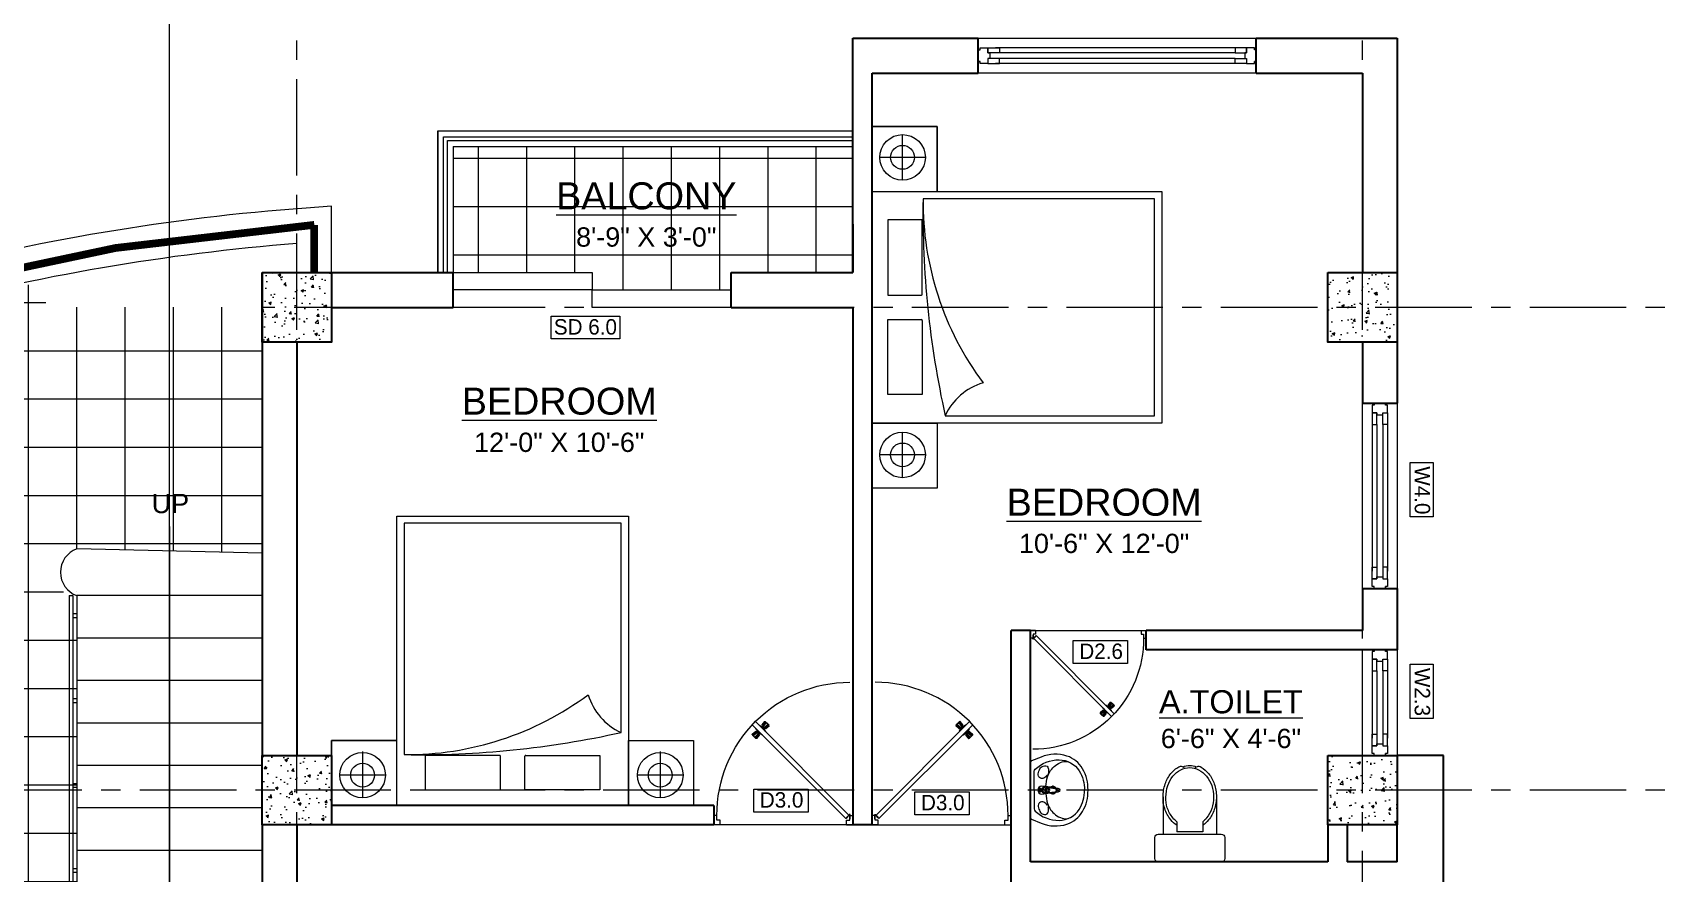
# Model space of a CAD drawing. Header units: inches. Extents: x 5223 to 201172, y -52570 to -12314.
# Drawn here: x 200140.9 to 200566.3, y -51547.9 to -51330.1 of the extents above; entities that cross this region are included whole.
import ezdxf

# ---------------------------------------------------------------- set-up
doc = ezdxf.new("R2010")
doc.units = ezdxf.units.IN
doc.header["$LTSCALE"] = 20
doc.header["$MEASUREMENT"] = 0
doc.linetypes.add('CENTER', pattern=[2, 1.25, -0.25, 0.25, -0.25])
for name, color, linetype, lineweight in [('A FURNITURE', 43, 'Continuous', 5), ('A. WINDOW', 140, 'Continuous', 5), ('CL', 252, 'CENTER', 5), ('column', 1, 'Continuous', 35), ('D-DIM', 5, 'Continuous', 13), ('door', 103, 'Continuous', 9), ('ELE 0.9', 252, 'Continuous', 9), ('FIXT', 34, 'Continuous', 5), ('fur', 44, 'Continuous', 5), ('furniture', 32, 'Continuous', 5), ('ha', 253, 'Continuous', 5), ('hatch tile', 253, 'Continuous', 0), ('PUERTAS', 7, 'Continuous', 13), ('railings', 153, 'Continuous', 9), ('stairs', 6, 'Continuous', 9), ('T-TEXT', 7, 'Continuous', 13), ('text', 247, 'Continuous', 13), ('Wall', 7, 'Continuous', 30), ('window', 150, 'Continuous', 13)]:
    doc.layers.add(name, color=color, linetype=linetype, lineweight=lineweight)
doc.styles.add('ARIAL', font='romans.shx')
doc.styles.get("Standard").update_dxf_attribs({"font": 'ARIALN.TTF'})
doc.dimstyles.get("Standard").update_dxf_attribs({"dimtxt": 12, "dimasz": 9, "dimexe": 6, "dimexo": 12, "dimgap": 0.09, "dimtad": 0, "dimdec": 0, "dimzin": 0, "dimdsep": 46, "dimlunit": 4, "dimtxsty": 'Standard', "dimcen": 3, "dimadec": 0, "dimazin": 0, "dimtfac": 1, "dimtdec": 0, "dimtofl": 0, "dimtmove": 0, "dimatfit": 3, "dimfxl": 1, "dimtolj": 1, "dimtzin": 0, "dimarcsym": 0})

# ---------------------------------------------------------------- blocks, each defined once
blk = doc.blocks.new('COL')
at = {"layer": 'ELE 0.9'}
h = blk.add_hatch(dxfattribs=at)
h.set_pattern_fill('AR-CONC', color=256, style=0)
h.set_pattern_definition([(50, (0, 0), (7.17260183, -0.62752135), [0.75, -8.25]), (355, (0, 0), (-1.38751334, 7.52192134), [0.6, -6.6]), (100.4514, (0.598, -0.052), (5.78509382, 6.89439542), [0.6374019, -7.01142112]), (46.1842, (0, 2), (10.6724105, -1.65519014), [1.125, -12.375]), (96.6356, (0.889, 1.862), (9.34662706, 9.7411787), [0.9561029, -10.51713]), (351.1842, (0, 2), (9.34661945, 9.741186), [0.9, -9.9]), (21, (1, 1.5), (5.96907052, -4.0261889), [0.75, -8.25]), (326, (1, 1.5), (2.43315332, 7.25150045), [0.6, -6.6]), (71.4514, (1.4974, 1.1645), (8.4022263, 3.22530497), [0.6374019, -7.01142112]), (37.5, (0, 0), (0.121598553, 3.32893854), [0, -6.52, 0, -6.7, 0, -6.625]), (7.5, (0, 0), (2.630695374, 3.94411712), [0, -3.82, 0, -6.37, 0, -2.525]), (327.5, (-2.23, 0), (5.33822436, -0.225548717), [0, -2.5, 0, -7.8, 0, -10.35]), (317.5, (-3.23, 0), (5.8318617, 1.00104982), [0, -3.25, 0, -5.18, 0, -7.35])])
h.paths.add_polyline_path([(151149.68, -27522.26), (151149.68, -27540.26), (151167.68, -27540.26), (151167.68, -27522.26)])
at = {"layer": 'column'}
blk.add_lwpolyline([(151149.68, -27522.26), (151167.68, -27522.26), (151167.68, -27540.26)], dxfattribs=at)
blk.add_lwpolyline([(151149.68, -27522.26), (151167.68, -27522.26), (151167.68, -27540.26), (151149.68, -27540.26)], close=True, dxfattribs=at)
blk = doc.blocks.new('3ft')
at = {"layer": 'PUERTAS', "color": 8}
for p, q in [((22.57, 24.94), (21.65, 25.68)), ((22.63, 24.99), (21.69, 25.75)), ((22.74, 25.1), (21.84, 25.9)), ((22.13, 26.28), (21.98, 26.13)), ((22.88, 25.24), (22.01, 26.06)), ((22.13, 26.28), (22.27, 26.42)), ((22.29, 26.41), (22.27, 26.42)), ((23.16, 25.52), (22.34, 26.39)), ((23.3, 25.66), (22.5, 26.56)), ((23.41, 25.77), (22.65, 26.71)), ((23.46, 25.83), (22.72, 26.75)), ((23.41, 25.43), (23.3, 25.54)), ((23.44, 25.45), (23.33, 25.56)), ((24.08, 25.71), (23.57, 25.38)), ((22.69, 24.32), (23.02, 24.83)), ((22.95, 24.96), (22.84, 25.07)), ((22.98, 24.99), (22.86, 25.1)), ((23.03, 25.04), (22.91, 25.15)), ((22.91, 24.53), (23.1, 24.91)), ((23.11, 25.12), (22.99, 25.23)), ((23.13, 24.76), (23.18, 24.99)), ((23.28, 25.3), (23.17, 25.41)), ((23.36, 25.37), (23.25, 25.49)), ((23.31, 24.94), (23.28, 25.08)), ((23.46, 25.09), (23.32, 25.13)), ((23.64, 25.27), (23.41, 25.22)), ((23.87, 25.49), (23.49, 25.3)), ((23.63, 23.38), (24.14, 23.72)), ((23.84, 23.6), (24.22, 23.79)), ((24.07, 23.82), (24.3, 23.88)), ((24.25, 24), (24.39, 23.97)), ((24.25, 23.26), (24.99, 22.34)), ((24.27, 23.64), (24.38, 23.53)), ((24.3, 23.67), (24.41, 23.56)), ((24.3, 23.32), (25.06, 22.38)), ((24.35, 23.72), (24.46, 23.61)), ((24.4, 24.15), (24.43, 24.01)), ((24.41, 23.43), (25.2, 22.53)), ((24.43, 23.8), (24.54, 23.69)), ((24.58, 24.33), (24.52, 24.1)), ((24.55, 23.57), (25.37, 22.7)), ((24.6, 23.97), (24.72, 23.86)), ((24.8, 24.56), (24.61, 24.18)), ((25.02, 24.77), (24.68, 24.26)), ((24.68, 24.05), (24.79, 23.94)), ((24.73, 24.1), (24.85, 23.99)), ((24.76, 24.13), (24.87, 24.02)), ((24.83, 23.85), (25.7, 23.03)), ((24.97, 23.99), (25.87, 23.2)), ((25.08, 24.1), (26.02, 23.34)), ((25.14, 24.15), (26.06, 23.41)), ((25.58, 22.82), (25.43, 22.67)), ((25.58, 22.82), (25.73, 22.97)), ((25.72, 22.98), (25.73, 22.97)), ((0, 0), (36, 0))]:
    blk.add_line(p, q, dxfattribs=at)
at = {"layer": 'PUERTAS', "color": 1}
for p, q in [((21.67, 25.73), (22.17, 26.23)), ((22.49, 24.95), (21.67, 25.61)), ((21.7, 25.82), (22.14, 26.26)), ((21.73, 25.79), (21.7, 25.82)), ((22.58, 26.7), (22.14, 26.26)), ((22.67, 26.73), (22.17, 26.23)), ((22.61, 26.67), (22.58, 26.7)), ((23.45, 25.91), (22.79, 26.73)), ((23.44, 25.81), (23.02, 25.38)), ((23.34, 25.58), (23.08, 25.32)), ((23.33, 25.7), (23.34, 25.69)), ((23.45, 25.46), (23.33, 25.57)), ((24.15, 25.79), (23.68, 25.48)), ((24.27, 25.78), (24.26, 25.79)), ((22.6, 24.96), (23.02, 25.38)), ((22.61, 24.25), (22.92, 24.72)), ((22.62, 24.13), (22.61, 24.14)), ((22.7, 25.07), (22.71, 25.06)), ((22.82, 25.06), (23.08, 25.32)), ((22.94, 24.95), (22.83, 25.07)), ((22.92, 24.72), (22.92, 24.72)), ((22.93, 24.94), (23.19, 25.21)), ((22.93, 24.84), (22.93, 24.83)), ((23.46, 25.47), (23.19, 25.21)), ((23.44, 23.31), (23.45, 23.3)), ((23.56, 23.3), (24.03, 23.61)), ((23.57, 25.47), (23.57, 25.47)), ((23.68, 25.48), (23.68, 25.48)), ((24.03, 23.61), (24.03, 23.62)), ((24.14, 23.62), (24.14, 23.62)), ((24.25, 23.62), (24.51, 23.89)), ((24.26, 23.29), (24.69, 23.71)), ((24.26, 23.63), (24.37, 23.52)), ((24.26, 23.18), (24.92, 22.37)), ((24.37, 23.52), (24.63, 23.77)), ((24.37, 23.4), (24.37, 23.4)), ((24.78, 24.15), (24.51, 23.89)), ((24.89, 24.03), (24.63, 23.77)), ((25.11, 24.14), (24.69, 23.71)), ((24.77, 24.14), (24.88, 24.03)), ((24.79, 24.38), (24.78, 24.37)), ((24.78, 24.26), (24.78, 24.26)), ((25.1, 24.84), (24.79, 24.38)), ((25, 24.03), (25, 24.03)), ((25.04, 22.36), (25.54, 22.86)), ((25.09, 24.96), (25.1, 24.95)), ((25.1, 22.42), (25.13, 22.39)), ((25.13, 22.39), (25.57, 22.83)), ((25.22, 24.14), (26.03, 23.48)), ((26.04, 23.37), (25.54, 22.86)), ((26.01, 23.27), (25.57, 22.83)), ((25.98, 23.3), (26.01, 23.27))]:
    blk.add_line(p, q, dxfattribs=at)
at = {"layer": 'PUERTAS', "color": 2}
for p, q in [((21.99, 26.11), (21.98, 26.13)), ((26.05, 25.92), (25.23, 26.74)), ((25.42, 22.68), (25.43, 22.67))]:
    blk.add_line(p, q, dxfattribs=at)
at = {"layer": 'PUERTAS', "color": 1}
for centre, start, end in [((22.73, 26.68), 38.9236, 135), ((23.28, 25.63), 315, 45), ((23.39, 25.86), 315, 38.9236), ((24.2, 25.73), 45, 135), ((22.54, 25.01), 231.0764, 315), ((22.67, 24.2), 135, 225), ((22.77, 25.12), 225, 315), ((22.99, 24.89), 135, 219.7428), ((22.87, 24.78), 315, 39.7428), ((23.51, 23.36), 225, 315), ((23.51, 25.41), 50.2572, 135), ((23.62, 25.53), 230.2572, 315), ((24.09, 23.56), 50.2572, 135), ((24.2, 23.68), 230.2572, 315), ((24.32, 23.23), 135, 218.9236), ((24.42, 23.46), 135, 225), ((24.84, 24.31), 135, 219.7428), ((24.72, 24.21), 315, 39.7428), ((24.94, 23.98), 45, 135), ((24.98, 22.42), 218.9236, 315), ((25.04, 24.89), 315, 45), ((25.17, 24.08), 51.0764, 135), ((25.98, 23.42), 315, 51.0764)]:
    blk.add_arc(centre, 0.08, start, end, dxfattribs=at)
at = {"layer": 'window'}
for p, q in [((1.01, 2.52), (25.23, 26.74)), ((26.05, 25.92), (1.77, 1.64)), ((0, 2.4), (0, 0)), ((0.72, 2.4), (0, 2.4)), ((1.6, 0), (0, 0)), ((0.72, 1.52), (0.72, 2.44)), ((0.8, 1.52), (0.72, 1.52)), ((0.8, 1.52), (0.8, 2.41)), ((0.8, 1.2), (0.8, 1.52)), ((1.6, 1.2), (0.8, 1.2)), ((1.57, 1.84), (0.94, 2.47)), ((1.63, 1.89), (0.97, 2.55)), ((1.63, 1.89), (1.57, 1.84)), ((1.77, 1.64), (1.57, 1.84)), ((1.6, 0), (1.6, 1.2)), ((34.4, 0), (34.4, 1.2)), ((34.4, 1.2), (35.2, 1.2)), ((34.4, 0), (36, 0)), ((35.2, 1.2), (35.2, 2.4)), ((35.2, 2.4), (36, 2.4)), ((36, 0), (36, 2.4))]:
    blk.add_line(p, q, dxfattribs=at)
for radius in [0.155, 0.0752]:
    blk.add_circle((0.82, 2.56), radius, dxfattribs=at)
blk.add_arc((0.82, 2.56), 34.38, 359.7285, 90.0333, dxfattribs=at)
blk = doc.blocks.new('*U20')
at = {"color": 3, "xscale": -1}
blk.add_blockref('3ft', (42, 0), dxfattribs=at)
blk = doc.blocks.new('dvxcbv')
for p, q in [((79270.92, 92034.28), (79206.92, 92034.28)), ((79206.92, 92034.28), (79206.92, 91972.28)), ((79270.92, 92034.28), (79206.92, 92034.28)), ((79206.92, 92034.28), (79206.92, 91954.28)), ((79208.95, 92032.28), (79268.88, 92032.28)), ((79208.95, 91974.47), (79208.95, 92032.28)), ((79268.88, 92032.28), (79268.88, 91968.35)), ((79270.92, 91972.28), (79270.92, 92034.28)), ((79270.92, 91954.28), (79270.92, 92034.28)), ((79206.92, 91972.28), (79188.92, 91972.28)), ((79188.92, 91972.28), (79188.92, 91954.28)), ((79206.92, 91972.28), (79188.92, 91972.28)), ((79188.92, 91972.28), (79188.92, 91954.28)), ((79206.92, 91954.28), (79206.92, 91972.28)), ((79270.92, 91972.28), (79288.92, 91972.28)), ((79288.92, 91972.28), (79270.92, 91972.28)), ((79270.92, 91954.28), (79270.92, 91972.28)), ((79288.92, 91954.28), (79288.92, 91972.28)), ((79288.92, 91972.28), (79288.92, 91954.28)), ((79198.12, 91969.18), (79198.12, 91956.59)), ((79214.78, 91968.14), (79214.78, 91958.62)), ((79235.3, 91968.14), (79214.78, 91968.14)), ((79235.53, 91958.62), (79235.53, 91967.91)), ((79242.3, 91958.62), (79242.3, 91967.91)), ((79242.53, 91968.14), (79263.05, 91968.14)), ((79263.05, 91968.14), (79263.05, 91958.62)), ((79280.36, 91969.18), (79280.36, 91956.59)), ((79191.82, 91962.69), (79204.41, 91962.69)), ((79274.06, 91962.69), (79286.66, 91962.69)), ((79214.78, 91958.62), (79235.53, 91958.62)), ((79263.05, 91958.62), (79242.3, 91958.62)), ((79188.92, 91954.28), (79288.92, 91954.28)), ((79188.92, 91954.28), (79206.92, 91954.28)), ((79206.92, 91954.28), (79270.92, 91954.28)), ((79288.92, 91954.28), (79270.92, 91954.28))]:
    blk.add_line(p, q)
at = {"extrusion": (0, 0, -1)}
for centre, major_axis, start_param, end_param in [((79202.06, 91989.63), (-11.77, 11.77), 2.643035, 3.500356), ((79268.2, 92052.59), (59.57, 59.57), 2.348133, 2.994137), ((79264.85, 92225.36), (-181.75, 181.75), 3.91132, 4.146218), ((79198.12, 91962.69), (-4.45, 4.45), 2.356194490190969, 8.639379797370555), ((79198.12, 91962.69), (-2.33, 2.33), 2.356194490189522, 8.63937979736911), ((79235.3, 91967.91), (-0.164, 0.164), 0.785398, 2.356194), ((79242.53, 91967.91), (0.164, 0.164), 3.926991, 5.497787), ((79280.36, 91962.69), (-4.45, 4.45), 2.356194490190969, 8.639379797370555), ((79280.36, 91962.69), (-2.33, 2.33), 2.356194490189522, 8.63937979736911)]:
    blk.add_ellipse(centre, major_axis=major_axis, ratio=1, start_param=start_param, end_param=end_param, dxfattribs=at)
blk = doc.blocks.new('Frame_w_casement2_p')
for points in [[(-2.5, 0.75), (-2.5, 2), (-5.5, 2), (-5.5, 0.75)], [(-2.5, -0.75), (-2.5, -2), (-5.5, -2), (-5.5, -0.75)]]:
    blk.add_lwpolyline(points, close=True)
blk.add_lwpolyline([(0, 1.5), (0, -1.5), (-0.5, -1.5), (-0.5, -2), (-2.5, -2), (-2.5, -2), (-2.5, -2), (-2.5, -0.75), (-3, -0.75), (-3, 0.75), (-2.5, 0.75), (-2.5, 2), (-2.5, 2), (-0.5, 2), (-0.5, 1.5), (0, 1.5), (-0.5, 1.5)])
blk = doc.blocks.new('2ft6in')
at = {"layer": 'PUERTAS', "color": 8}
for p, q in [((18.81, 20.78), (18.04, 21.4)), ((18.86, 20.83), (18.08, 21.46)), ((18.95, 20.92), (18.2, 21.58)), ((18.44, 21.9), (18.31, 21.77)), ((19.07, 21.03), (18.34, 21.72)), ((18.44, 21.9), (18.56, 22.02)), ((18.58, 22.01), (18.56, 22.02)), ((19.3, 21.26), (18.61, 22)), ((19.42, 21.38), (18.75, 22.14)), ((19.51, 21.48), (18.88, 22.26)), ((19.55, 21.53), (18.93, 22.3)), ((19.51, 21.19), (19.42, 21.28)), ((19.53, 21.21), (19.44, 21.3)), ((20.07, 21.42), (19.64, 21.15)), ((18.91, 20.27), (19.19, 20.69)), ((19.13, 20.8), (19.03, 20.9)), ((19.15, 20.82), (19.05, 20.92)), ((19.09, 20.44), (19.25, 20.76)), ((19.19, 20.87), (19.1, 20.96)), ((19.25, 20.93), (19.16, 21.02)), ((19.28, 20.63), (19.32, 20.83)), ((19.4, 21.08), (19.31, 21.17)), ((19.47, 21.15), (19.38, 21.24)), ((19.43, 20.78), (19.4, 20.9)), ((19.55, 20.91), (19.43, 20.94)), ((19.7, 21.06), (19.51, 21.01)), ((19.89, 21.24), (19.58, 21.08)), ((19.69, 19.49), (20.12, 19.76)), ((19.87, 19.67), (20.18, 19.83)), ((20.06, 19.85), (20.25, 19.9)), ((20.21, 20), (20.33, 19.97)), ((20.21, 19.38), (20.83, 18.61)), ((20.23, 19.7), (20.32, 19.61)), ((20.25, 19.72), (20.34, 19.63)), ((20.25, 19.43), (20.88, 18.65)), ((20.29, 19.76), (20.38, 19.67)), ((20.33, 20.13), (20.36, 20.01)), ((20.34, 19.53), (21, 18.77)), ((20.36, 19.83), (20.45, 19.74)), ((20.48, 20.28), (20.44, 20.08)), ((20.46, 19.64), (21.14, 18.91)), ((20.5, 19.98), (20.6, 19.89)), ((20.67, 20.47), (20.51, 20.15)), ((20.85, 20.64), (20.57, 20.22)), ((20.57, 20.04), (20.66, 19.95)), ((20.61, 20.09), (20.7, 19.99)), ((20.63, 20.11), (20.72, 20.01)), ((20.69, 19.87), (21.42, 19.19)), ((20.81, 19.99), (21.56, 19.33)), ((20.9, 20.08), (21.68, 19.45)), ((20.95, 20.13), (21.72, 19.51)), ((21.32, 19.01), (21.2, 18.89)), ((21.32, 19.01), (21.44, 19.14)), ((21.43, 19.15), (21.44, 19.14)), ((0, 0), (30, 0))]:
    blk.add_line(p, q, dxfattribs=at)
at = {"layer": 'PUERTAS', "color": 1}
for p, q in [((18.06, 21.44), (18.48, 21.86)), ((18.74, 20.79), (18.06, 21.34)), ((18.08, 21.51), (18.45, 21.88)), ((18.11, 21.49), (18.08, 21.51)), ((18.82, 22.25), (18.45, 21.88)), ((18.9, 22.28), (18.48, 21.86)), ((18.84, 22.23), (18.82, 22.25)), ((19.54, 21.59), (18.99, 22.27)), ((19.54, 21.5), (19.18, 21.15)), ((19.45, 21.31), (19.24, 21.1)), ((19.45, 21.41), (19.45, 21.41)), ((19.54, 21.22), (19.45, 21.31)), ((20.12, 21.49), (19.74, 21.24)), ((20.22, 21.48), (20.22, 21.49)), ((18.83, 20.8), (19.18, 21.15)), ((18.84, 20.21), (19.1, 20.6)), ((18.85, 20.11), (18.84, 20.12)), ((18.92, 20.89), (18.93, 20.88)), ((19.02, 20.88), (19.24, 21.1)), ((19.12, 20.8), (19.03, 20.89)), ((19.1, 20.7), (19.11, 20.69)), ((19.1, 20.6), (19.1, 20.6)), ((19.11, 20.79), (19.33, 21.01)), ((19.55, 21.22), (19.33, 21.01)), ((19.53, 19.43), (19.54, 19.42)), ((19.64, 21.23), (19.64, 21.23)), ((19.64, 19.42), (20.02, 19.67)), ((19.74, 21.24), (19.73, 21.23)), ((20.02, 19.67), (20.03, 19.68)), ((20.12, 19.68), (20.12, 19.68)), ((20.21, 19.69), (20.43, 19.9)), ((20.22, 19.41), (20.57, 19.76)), ((20.22, 19.69), (20.31, 19.6)), ((20.22, 19.32), (20.76, 18.64)), ((20.31, 19.6), (20.52, 19.81)), ((20.31, 19.5), (20.31, 19.5)), ((20.65, 20.12), (20.43, 19.9)), ((20.74, 20.03), (20.52, 19.81)), ((20.93, 20.11), (20.57, 19.76)), ((20.64, 20.11), (20.73, 20.02)), ((20.66, 20.31), (20.65, 20.31)), ((20.65, 20.21), (20.65, 20.22)), ((20.91, 20.7), (20.66, 20.31)), ((20.84, 20.02), (20.83, 20.03)), ((20.86, 18.63), (21.28, 19.05)), ((20.91, 20.8), (20.91, 20.79)), ((20.91, 18.68), (20.94, 18.66)), ((20.94, 18.66), (21.31, 19.03)), ((21.02, 20.12), (21.7, 19.57)), ((21.7, 19.47), (21.28, 19.05)), ((21.67, 19.4), (21.31, 19.03)), ((21.65, 19.42), (21.67, 19.4))]:
    blk.add_line(p, q, dxfattribs=at)
at = {"layer": 'PUERTAS', "color": 2}
for p, q in [((18.33, 21.76), (18.31, 21.77)), ((21.71, 21.6), (21.02, 22.28)), ((21.18, 18.9), (21.2, 18.89))]:
    blk.add_line(p, q, dxfattribs=at)
at = {"layer": 'PUERTAS', "color": 1}
for centre, start, end in [((18.94, 22.23), 38.9236, 135), ((19.4, 21.36), 315, 45), ((19.49, 21.55), 315, 38.9236), ((20.17, 21.44), 45, 135), ((18.78, 20.84), 231.0764, 315), ((18.89, 20.16), 135, 225), ((18.97, 20.93), 225, 315), ((19.16, 20.74), 135, 219.7428), ((19.06, 20.65), 315, 39.7428), ((19.59, 19.47), 225, 315), ((19.6, 21.18), 50.2572, 135), ((19.68, 21.28), 230.2572, 315), ((20.07, 19.63), 50.2572, 135), ((20.16, 19.73), 230.2572, 315), ((20.27, 19.36), 135, 218.9236), ((20.35, 19.55), 135, 225), ((20.7, 20.26), 135, 219.7428), ((20.6, 20.17), 315, 39.7428), ((20.78, 19.98), 45, 135), ((20.82, 18.68), 218.9236, 315), ((20.87, 20.75), 315, 45), ((20.98, 20.07), 51.0764, 135), ((21.65, 19.52), 315, 51.0764)]:
    blk.add_arc(centre, 0.0667, start, end, dxfattribs=at)
at = {"layer": 'window'}
for p, q in [((0.84, 2.1), (21.02, 22.28)), ((21.71, 21.6), (1.47, 1.37)), ((0, 2), (0, 0)), ((0.6, 2), (0, 2)), ((1.33, 0), (0, 0)), ((0.6, 1.26), (0.6, 2.04)), ((0.67, 1.26), (0.6, 1.26)), ((0.67, 1.26), (0.67, 2.01)), ((0.67, 1), (0.67, 1.26)), ((1.33, 1), (0.67, 1)), ((1.31, 1.53), (0.79, 2.06)), ((1.36, 1.58), (0.81, 2.12)), ((1.36, 1.58), (1.31, 1.53)), ((1.47, 1.37), (1.31, 1.53)), ((1.33, 0), (1.33, 1)), ((28.67, 0), (28.67, 1)), ((28.67, 1), (29.33, 1)), ((28.67, 0), (30, 0)), ((29.33, 1), (29.33, 2)), ((29.33, 2), (30, 2)), ((30, 0), (30, 2))]:
    blk.add_line(p, q, dxfattribs=at)
for radius in [0.129, 0.0627]:
    blk.add_circle((0.68, 2.14), radius, dxfattribs=at)
blk.add_arc((0.68, 2.14), 28.65, 359.7285, 90.0333, dxfattribs=at)
blk = doc.blocks.new('*U24')
at = {"color": 3}
blk.add_blockref('2ft6in', (0, 0), dxfattribs=at)
blk = doc.blocks.new('TOILTK')
for p, q in [((8.98, 0), (-8.98, 0)), ((-9.98, -1), (-9.98, -6.99)), ((9.98, -6.99), (9.98, -1)), ((-8.98, -7.99), (8.98, -7.99)), ((-7.6, -18.64), (-7.6, -7.99)), ((3.7, -8.66), (-3.7, -8.66)), ((-3.7, -11.49), (-3.7, -8.66)), ((3.7, -11.49), (3.7, -8.66)), ((7.6, -18.64), (7.6, -7.99)), ((-3.25, -27.09), (-3.07, -27.19)), ((3.25, -27.09), (3.07, -27.19))]:
    blk.add_line(p, q)
for points in [[(-3.7, -10.49, 0.072335), (-5.38, -12.03, 0.089665), (-7.16, -15.27, 0.09785), (-7.6, -18.64, 0.081351), (-7, -22.31, 0.089665), (-5.38, -25.26, 0.095836), (-3.07, -27.19, 0.079312)], [(-3.7, -11.49, 0.055189), (-4.81, -12.59, 0.089411), (-6.41, -15.51, 0.097396), (-6.8, -18.54, 0.080942), (-6.26, -21.84, 0.089411), (-4.81, -24.49, 0.104746), (-2.53, -26.34, 0.118951), (0, -26.95, 0.118951), (2.53, -26.34, 0.104746), (4.81, -24.49, 0.089411), (6.26, -21.84, 0.080942), (6.8, -18.54, 0.080942), (6.26, -15.25, 0.089411), (4.81, -12.59, 0.055189), (3.7, -11.49, 0.118951)], [(3.25, -27.09, 0.089115), (5.38, -25.26, 0.089665), (7, -22.31, 0.081351), (7.6, -18.64, 0.081351), (7, -14.98, 0.089665), (5.38, -12.03, 0.072335), (3.7, -10.49, 0.118397)], [(-1.93, -27.21, 0.085299), (0, -27.55, 0.085299), (1.93, -27.21, 0.003669)]]:
    blk.add_lwpolyline(points, format="xyb")
for centre, radius, start, end in [((-8.98, -1), 1, 90, 180), ((8.98, -1), 1, 0, 90), ((-8.98, -6.99), 1, 180, 270), ((8.98, -6.99), 1, 270, 0), ((-2.48, -26.19), 1.16, 239.4682, 330.9911), ((2.48, -26.19), 1.16, 209.0089, 300.5318)]:
    blk.add_arc(centre, radius, start, end)
blk = doc.blocks.new('E')
at = {"layer": 'fur'}
for p, q in [((-50734.79, -225247.83), (-50734.79, -225247.24)), ((-50734.79, -225249.87), (-50734.79, -225249.26))]:
    blk.add_line(p, q, dxfattribs=at)
blk.add_lwpolyline([(-50724.63, -225248.55, -0.136997), (-50726.19, -225254.7, -0.186769), (-50730.71, -225258.35, -0.175283), (-50738.11, -225258.08), (-50740.91, -225256.94, -0.305773), (-50741.21, -225256.51), (-50741.21, -225248.55), (-50741.21, -225240.59, -0.305773), (-50740.91, -225240.16), (-50738.11, -225239.02, -0.175283), (-50730.71, -225238.75, -0.186769), (-50726.19, -225242.4, -0.136997)], format="xyb", close=True, dxfattribs=at)
for points in [[(-50740.17, -225248.55), (-50740.17, -225243.81, -0.123005), (-50739.85, -225242.51, -0.188998), (-50732.94, -225239.84, -0.253182), (-50727.17, -225243, -0.15566), (-50725.67, -225248.55, -0.992442)], [(-50736.13, -225244.33), (-50736.39, -225244.24, -0.109697), (-50737.32, -225245.07, -0.323693), (-50738.63, -225244.92, -0.126322), (-50738.92, -225244.49, -0.134788), (-50738.96, -225243.82, -0.061666), (-50738.47, -225242.39, -0.216659), (-50737.53, -225241.62, -0.086919), (-50736.79, -225241.55, -0.280276), (-50736.19, -225241.99, -0.116579), (-50736.01, -225243.06, -0.023936), (-50736.09, -225243.75), (-50735.89, -225243.78)], [(-50736.78, -225247.54, -0.063766), (-50736.26, -225244.68, -0.149285), (-50734.03, -225241.47, -0.091017), (-50732.07, -225240.44, -0.13567), (-50730.3, -225240.38, 11.129076)], [(-50740.17, -225248.55), (-50740.17, -225253.29, 0.123005), (-50739.85, -225254.59, 0.188998), (-50732.94, -225257.26, 0.253182), (-50727.17, -225254.1, 0.15566), (-50725.67, -225248.55, 0.992442)], [(-50733.31, -225249), (-50733.76, -225249.07, -0.090943), (-50733.99, -225249.15), (-50735.55, -225249.37), (-50736.79, -225249.56), (-50737.97, -225249.68, -0.413838), (-50739.07, -225248.55, -0.413838), (-50737.97, -225247.42), (-50736.79, -225247.53), (-50735.55, -225247.72), (-50733.99, -225247.95, -0.090943), (-50733.76, -225248.02), (-50733.31, -225248.1, -0.482882)], [(-50736.79, -225247.53, 0.462811), (-50737.95, -225248.55, 0.462811), (-50736.79, -225249.56)], [(-50736.87, -225247.72, 0.414214), (-50737.65, -225248.55, 0.685598)], [(-50736.87, -225249.37, -0.414214), (-50737.65, -225248.55, -0.685598)], [(-50736.87, -225247.72), (-50734.11, -225248.1, -0.389882), (-50733.73, -225248.55, -1.391857)], [(-50736.87, -225249.37), (-50734.11, -225249, 0.389882), (-50733.73, -225248.55, 1.391857)], [(-50733.76, -225249.07, 0.245866), (-50733.39, -225248.55, 0.245866), (-50733.76, -225248.02)], [(-50733.31, -225248.1), (-50733.03, -225248.13, -0.409667), (-50732.65, -225248.55, -0.409667), (-50733.03, -225248.96), (-50733.31, -225249)], [(-50733.31, -225248.1, -0.389882), (-50732.93, -225248.55, -0.230616), (-50733.08, -225248.9, -0.146126), (-50733.31, -225249)], [(-50736.13, -225252.76), (-50736.39, -225252.86, 0.109697), (-50737.32, -225252.03, 0.323693), (-50738.63, -225252.18, 0.126322), (-50738.92, -225252.61, 0.134788), (-50738.96, -225253.28, 0.061666), (-50738.47, -225254.71, 0.216659), (-50737.53, -225255.48, 0.086919), (-50736.79, -225255.55, 0.280276), (-50736.19, -225255.11, 0.116579), (-50736.01, -225254.04, 0.023936), (-50736.09, -225253.35), (-50735.89, -225253.32)], [(-50736.78, -225249.56, 0.06387), (-50736.26, -225252.41, 0.149285), (-50734.03, -225255.63, 0.091017), (-50732.07, -225256.66, 0.13567), (-50730.3, -225256.72, -11.129076)]]:
    blk.add_lwpolyline(points, format="xyb", dxfattribs=at)
for centre, radius in [((-50738.5, -225248.55), 0.535), ((-50738.5, -225248.55), 0.334), ((-50736.38, -225248.55), 0.713), ((-50736.38, -225248.55), 0.45)]:
    blk.add_circle(centre, radius, dxfattribs=at)
for radius, start, end in [(1.12, 226.7931, 331.1319), (1.12, 29.8074, 132.4144), (0.844, 244.4623, 311.9521), (0.844, 49.5633, 114.0223)]:
    blk.add_arc((-50734.79, -225248.55), radius, start, end, dxfattribs=at)

msp = doc.modelspace()

# ---------------------------------------------------------------- hatches: boundary and pattern name
at = {"layer": 'hatch tile'}
h = msp.add_hatch(dxfattribs=at)
h.set_pattern_fill('NET', color=256, scale=100, style=0)
h.set_pattern_definition([(7e-07, (9868.833, -2325.126), (-1.5e-07, 12.5), []), (90.000001, (9868.833, -2325.126), (-12.5, -1.5e-07), [])])
h.paths.add_polyline_path([(200249.81, -51359.56), (200249.81, -51392.26), (200285.81, -51392.26), (200285.81, -51396.76), (200321.81, -51396.76), (200321.81, -51392.26), (200353.31, -51392.26), (200353.31, -51359.56)])
h.paths.add_polyline_path([(200275.09, -51367.04), (200324.53, -51367.04), (200324.53, -51387.44), (200275.09, -51387.44)], flags=24)
h = msp.add_hatch(dxfattribs=at)
h.set_pattern_fill('NET', color=256, scale=100, style=0)
h.set_pattern_definition([(7e-07, (3164.823, 0), (-1.5e-07, 12.5), []), (90.000001, (3164.823, 0), (-12.5, -1.5e-07), [])])
h.paths.add_polyline_path([(200087.31, -51803.96), (200087.31, -51788.61), (200014.31, -51788.61), (200014.31, -51795.96), (200014.31, -51803.96)])
h.paths.add_polyline_path([(200176.31, -51803.96), (200176.31, -51788.61), (200087.31, -51788.61), (200087.31, -51803.96)])
h.paths.add_polyline_path([(200176.31, -51788.61), (200176.31, -51803.96), (200200.31, -51803.96), (200200.31, -51788.61)])
h.paths.add_polyline_path([(200176.31, -51788.61), (200200.31, -51788.61), (200200.31, -51677.96), (200176.31, -51677.96)])
h.paths.add_polyline_path([(200200.31, -51401.26), (200176.31, -51401.25), (200176.31, -51464.39), (200200.31, -51464.96)])
h.paths.add_polyline_path([(200087.31, -51741.96), (200014.31, -51741.96), (200014.31, -51788.61), (200087.31, -51788.61)])
edge = h.paths.add_edge_path()
edge.add_line((200096.31, -51741.96), (200087.31, -51741.96))
edge.add_line((200087.31, -51741.96), (200087.31, -51788.61))
edge.add_line((200087.31, -51788.61), (200176.31, -51788.61))
edge.add_line((200176.31, -51788.61), (200176.31, -51677.96))
edge.add_line((200176.31, -51677.96), (200152.31, -51677.96))
edge.add_line((200152.31, -51677.96), (200152.31, -51475.96))
edge.add_arc((200152.16, -51469.89), 6.07, 88.6463, 271.3537, ccw=False)
edge.add_line((200152.31, -51463.83), (200176.31, -51464.39))
edge.add_line((200176.31, -51464.39), (200176.31, -51401.25))
edge.add_line((200176.31, -51401.25), (200144.31, -51401.25))
edge.add_line((200144.31, -51401.25), (200144.31, -51395.45))
edge.add_line((200144.31, -51395.45), (200096.31, -51395.45))
edge.add_line((200096.31, -51395.45), (200096.31, -51689.96))
edge.add_line((200096.31, -51689.96), (200096.31, -51741.96))

# ---------------------------------------------------------------- linework, layer by layer
at = {"layer": 'A. WINDOW'}
for p, q in [((200452.31, -51334.06), (200390.29, -51334.06)), ((200452.31, -51335.31), (200390.29, -51335.31)), ((200452.31, -51336.81), (200390.29, -51336.81)), ((200452.31, -51338.06), (200390.29, -51338.06)), ((200487.81, -51431.61), (200487.81, -51469.62)), ((200489.06, -51431.61), (200489.06, -51469.62)), ((200490.56, -51431.61), (200490.56, -51469.62)), ((200491.81, -51431.61), (200491.81, -51469.62)), ((200487.81, -51495.46), (200487.81, -51512.86)), ((200489.06, -51495.46), (200489.06, -51512.86)), ((200490.56, -51495.46), (200490.56, -51512.86)), ((200491.81, -51495.46), (200491.81, -51512.86))]:
    msp.add_line(p, q, dxfattribs=at)
for points in [[(200385.81, -51331.56), (200457.81, -51331.56), (200457.81, -51340.56), (200385.81, -51340.56)], [(200485.31, -51474.11), (200485.31, -51426.11), (200494.31, -51426.11), (200494.31, -51474.11)], [(200485.31, -51517.34), (200485.31, -51489.96), (200494.31, -51489.96), (200494.31, -51517.34)]]:
    msp.add_lwpolyline(points, close=True, dxfattribs=at)
at = {"layer": 'CL'}
for p, q in [((200209.29, -52287.1), (200209.29, -51212.26)), ((200485.31, -52287.1), (200485.31, -51212.26)), ((200713.63, -51401.26), (200200.31, -51401.26)), ((200713.63, -51526.34), (199441.36, -51526.34))]:
    msp.add_line(p, q, dxfattribs=at)
at = {"layer": 'D-DIM'}
msp.add_line((200176.31, -52320.15), (200176.31, -51176.7), dxfattribs=at)
at = {"layer": 'door'}
for points in [[(200285.81, -51396.76), (200249.81, -51396.76), (200249.81, -51392.26), (200285.81, -51392.26)], [(200285.81, -51396.76), (200321.81, -51396.76), (200321.81, -51401.26), (200285.81, -51401.26)]]:
    msp.add_lwpolyline(points, close=True, dxfattribs=at)
at = {"layer": 'railings'}
for p, q in [((200245.81, -51355.56), (200245.81, -51392.26)), ((200245.81, -51355.56), (200353.31, -51355.56)), ((200249.81, -51359.56), (200249.81, -51392.26)), ((200249.81, -51359.56), (200353.31, -51359.56)), ((200150.31, -51475.96), (200150.31, -51679.4)), ((200150.31, -51475.96), (200151.31, -51475.96)), ((200151.31, -51475.96), (200151.31, -51679.4)), ((200151.31, -51480.62), (200152.31, -51480.62)), ((200151.31, -51481.62), (200152.31, -51481.62)), ((200151.31, -51502.62), (200152.31, -51502.62)), ((200151.31, -51503.62), (200152.31, -51503.62)), ((200151.31, -51524.62), (200152.31, -51524.62)), ((200151.31, -51525.62), (200152.31, -51525.62)), ((200151.31, -51546.62), (200152.31, -51546.62)), ((200151.31, -51547.62), (200152.31, -51547.62))]:
    msp.add_line(p, q, dxfattribs=at)
for points in [[(200245.81, -51392.26), (200245.81, -51355.56), (200353.31, -51355.56)], [(200247.31, -51392.26), (200247.31, -51357.06), (200353.31, -51357.06)], [(200248.31, -51392.26), (200248.31, -51358.06), (200353.31, -51358.06)]]:
    msp.add_lwpolyline(points, dxfattribs=at)
at = {"layer": 'stairs'}
for p, q in [((200200.31, -51464.96), (200152.31, -51463.83)), ((200152.31, -51475.96), (200152.31, -51677.96)), ((200200.31, -51475.96), (200152.31, -51475.96)), ((200200.31, -51486.96), (200152.31, -51486.96)), ((200200.31, -51497.96), (200152.31, -51497.96)), ((200200.31, -51508.96), (200152.31, -51508.96)), ((200200.31, -51519.96), (200152.31, -51519.96)), ((200200.31, -51530.96), (200152.31, -51530.96)), ((200200.31, -51541.96), (200152.31, -51541.96))]:
    msp.add_line(p, q, dxfattribs=at)
msp.add_lwpolyline([(200152.31, -51463.83, 0.69903), (200152.31, -51475.96, 11.588323)], format="xyb", dxfattribs=at)
at = {"layer": 'T-TEXT', "lineweight": 9}
for points in [[(200292.96, -51409.46), (200275.16, -51409.46), (200275.16, -51403.57), (200292.96, -51403.57)], [(200497.69, -51455.54), (200497.69, -51441.48), (200503.59, -51441.48), (200503.59, -51455.54)], [(200424.48, -51493.51), (200410.42, -51493.51), (200410.42, -51487.62), (200424.48, -51487.62)], [(200497.69, -51507.78), (200497.69, -51493.72), (200503.59, -51493.72), (200503.59, -51507.78)], [(200341.72, -51532.02), (200327.66, -51532.02), (200327.66, -51526.13), (200341.72, -51526.13)], [(200383.46, -51532.71), (200369.4, -51532.71), (200369.4, -51526.82), (200383.46, -51526.82)]]:
    msp.add_lwpolyline(points, close=True, dxfattribs=at)
at = {"layer": 'Wall'}
for p, q in [((200353.31, -51392.26), (200353.31, -51331.56)), ((200353.31, -51331.56), (200385.81, -51331.56)), ((200385.81, -51340.56), (200385.81, -51331.56)), ((200457.81, -51331.56), (200494.31, -51331.56)), ((200457.81, -51340.56), (200457.81, -51331.56)), ((200494.31, -51331.56), (200494.31, -51392.26)), ((200358.31, -51535.34), (200358.31, -51340.56)), ((200358.31, -51340.56), (200385.81, -51340.56)), ((200457.81, -51340.56), (200485.31, -51340.56)), ((200485.31, -51340.56), (200485.31, -51392.26)), ((200353.31, -51379.74), (200353.31, -51392.26)), ((200200.31, -51392.26), (200200.31, -51517.34)), ((200249.81, -51401.26), (200249.81, -51392.26)), ((200321.81, -51392.26), (200353.31, -51392.26)), ((200321.81, -51401.26), (200321.81, -51392.26)), ((200353.31, -51401.26), (200353.31, -51535.34)), ((200209.31, -51410.26), (200209.31, -51517.34)), ((200485.31, -51426.11), (200494.31, -51426.11)), ((200485.31, -51474.11), (200494.31, -51474.11)), ((200394.31, -51584.96), (200394.31, -51484.96)), ((200399.31, -51484.96), (200394.31, -51484.96)), ((200399.31, -51544.96), (200399.31, -51484.96)), ((200429.31, -51489.96), (200429.31, -51484.96)), ((200485.31, -51484.96), (200429.31, -51484.96)), ((200494.31, -51489.96), (200429.31, -51489.96)), ((200506.31, -51517.34), (200494.31, -51517.34)), ((200317.31, -51530.34), (200218.31, -51530.34)), ((200317.31, -51530.34), (200317.31, -51535.34)), ((200200.31, -51535.34), (200200.31, -51679.96)), ((200209.31, -51535.34), (200209.31, -51679.96)), ((200317.31, -51535.34), (200218.31, -51535.34)), ((200358.31, -51535.34), (200353.31, -51535.34)), ((200476.31, -51535.34), (200476.31, -51544.96)), ((200481.31, -51535.34), (200481.31, -51544.96)), ((200494.31, -51544.96), (200494.31, -51535.34)), ((200494.31, -51535.34), (200494.31, -51535.34)), ((200476.31, -51544.96), (200399.31, -51544.96)), ((200494.31, -51544.96), (200481.31, -51544.96))]:
    msp.add_line(p, q, dxfattribs=at)
for points in [[(200218.31, -51392.26), (200249.81, -51392.26)], [(200218.31, -51401.26), (200249.81, -51401.26)], [(200321.81, -51401.26), (200353.31, -51401.26)], [(200485.31, -51410.26), (200485.31, -51426.11)], [(200494.31, -51410.26), (200494.31, -51426.11)], [(200485.31, -51474.11), (200485.31, -51484.96)], [(200494.31, -51474.11), (200494.31, -51489.96)], [(200506.31, -51581.96), (200506.31, -51517.34)], [(200394.31, -51531.96), (200394.31, -51526.96)]]:
    msp.add_lwpolyline(points, dxfattribs=at)
at = {"layer": 'window'}
for points in [[(200218.31, -51392.26), (200218.31, -51375.09, 0.093974), (200014.31, -51426.86, 0.158216)], [(200209.31, -51392.26), (200209.31, -51384.74, 0.091536), (200014.31, -51436.81, 0.089632)]]:
    msp.add_lwpolyline(points, format="xyb", dxfattribs=at)
at = {"layer": 'window', "const_width": 2}
msp.add_lwpolyline([(200213.81, -51392.26), (200213.81, -51379.89, 0.092765), (200014.31, -51431.83, 0.09182)], format="xyb", dxfattribs=at)

# ---------------------------------------------------------------- block references
at = {"layer": 'A FURNITURE', "xscale": -0.9000000000232832, "yscale": 0.8999999999068677, "zscale": 0.9, "rotation": 180.0000007040668}
msp.add_blockref('E', (246066.4, -254250.04), dxfattribs=at)
at = {"layer": 'A. WINDOW'}
for p, rotation in [((200385.81, -51336.06), 179.9999956244101), ((200489.81, -51474.11), 269.9999956244101), ((200489.81, -51517.34), 269.9999956244101)]:
    msp.add_blockref('Frame_w_casement2_p', p, dxfattribs=dict(at, rotation=rotation))
at = {"layer": 'A. WINDOW', "xscale": -1}
for p, rotation in [((200457.81, -51336.06), 180.00000437559), ((200489.81, -51426.11), 270.0000043755899), ((200489.81, -51489.96), 270.0000043755899)]:
    msp.add_blockref('Frame_w_casement2_p', p, dxfattribs=dict(at, rotation=rotation))
at = {"layer": 'door', "xscale": -1}
for name, p, rotation in [('*U24', (200399.31, -51484.96), 180.0000007036963), ('*U20', (200400.31, -51535.34), 7.03696221293626e-07)]:
    msp.add_blockref(name, p, dxfattribs=dict(at, rotation=rotation))
at = {"layer": 'door', "rotation": 7.036962474964308e-07}
msp.add_blockref('*U20', (200311.31, -51535.34), dxfattribs=at)
at = {"layer": 'ELE 0.9', "rotation": 1.659189019570969e-07}
for p in [(49050.63, -23870), (49326.63, -23870), (49050.63, -23995.09), (49326.63, -23995.09)]:
    msp.add_blockref('COL', p, dxfattribs=at)
at = {"layer": 'FIXT', "lineweight": 0, "extrusion": (0, 0, -1), "xscale": 0.9075975166615621, "yscale": 0.9075975166615621, "zscale": -0.9075975167189404, "rotation": 180.0000078287246}
msp.add_blockref('TOILTK', (-200440.58, -51544.99), dxfattribs=at)
at = {"layer": 'furniture', "xscale": -0.9375000001455193, "zscale": 0.9375000001500666}
for p, yscale, rotation in [((114151.17, -125687.74), 0.9375000001600711, 270.0000007043633), ((274551.67, -137737.48), 0.9375000001550688, 7.034739191169592e-07)]:
    msp.add_blockref('dvxcbv', p, dxfattribs=dict(at, yscale=yscale, rotation=rotation))

# ---------------------------------------------------------------- texts
at = {"layer": 'T-TEXT', "ltscale": 0.5, "char_height": 7, "attachment_point": 5, "rotation": 0}
for s, insert in [('{\\fArial|b0|i0|c0|p34;\\L\\C7;BALCONY\\H0.7143x;\\P\\l8\'-9" X 3\'-0"}', (200299.81, -51377.24)), ('{\\fArial|b0|i0|c0|p34;\\L\\C7;BEDROOM\\H0.7143x;\\P\\l12\'-0" X 10\'-6"}', (200277.27, -51430.43)), ('{\\fArial|b0|i0|c0|p34;\\L\\C7;BEDROOM\\H0.7143x;\\P\\l10\'-6" X 12\'-0"}', (200418.4, -51456.62)), ('{\\fArial|b0|i0|c0|p34;\\H0.8571x;\\L\\C7;A.TOILET\\P\\H0.8334x;\\l6\'-6" X 4\'-6"}', (200451.25, -51507.99))]:
    msp.add_mtext(s, dxfattribs=dict(at, insert=insert))
at = {"layer": 'T-TEXT', "ltscale": 0.5, "insert": (200176.54, -51452.12), "char_height": 5, "width": 1.466437204411581e-14, "attachment_point": 5, "rotation": 0}
msp.add_mtext('{\\fArial|b0|i0|c0|p34;\\C7;UP}', dxfattribs=at)
at = {"layer": 'text', "char_height": 4, "attachment_point": 2, "style": 'ARIAL'}
for s, insert in [('{\\fCentury Gothic|b0|i0|c0|p34;SD 6.0}', (200284.04, -51404.32)), ('{\\fCentury Gothic|b0|i0|c0|p34;D2.6}', (200417.62, -51488.37)), ('{\\fCentury Gothic|b0|i0|c0|p34;D3.0}', (200334.86, -51526.88)), ('{\\fCentury Gothic|b0|i0|c0|p34;D3.0}', (200376.61, -51527.57))]:
    msp.add_mtext(s, dxfattribs=dict(at, insert=insert))
at = {"layer": 'text', "char_height": 4, "attachment_point": 2, "rotation": 270, "style": 'ARIAL'}
for s, insert in [('{\\fCentury Gothic|b0|i0|c0|p34;W4.0}', (200502.84, -51448.68)), ('{\\fCentury Gothic|b0|i0|c0|p34;W2.3}', (200502.84, -51500.92))]:
    msp.add_mtext(s, dxfattribs=dict(at, insert=insert))

# ---------------------------------------------------------------- leaders
at = {"layer": 'ha'}
msp.add_leader([(200176.31, -51563.96), (200176.31, -51458.02)], dimstyle='Standard', override={"dimgap": 0.09, "dimtad": 0, "dimfxl": 4, "dimfxlon": 1}, dxfattribs=at)

doc.saveas('drawing.dxf')
